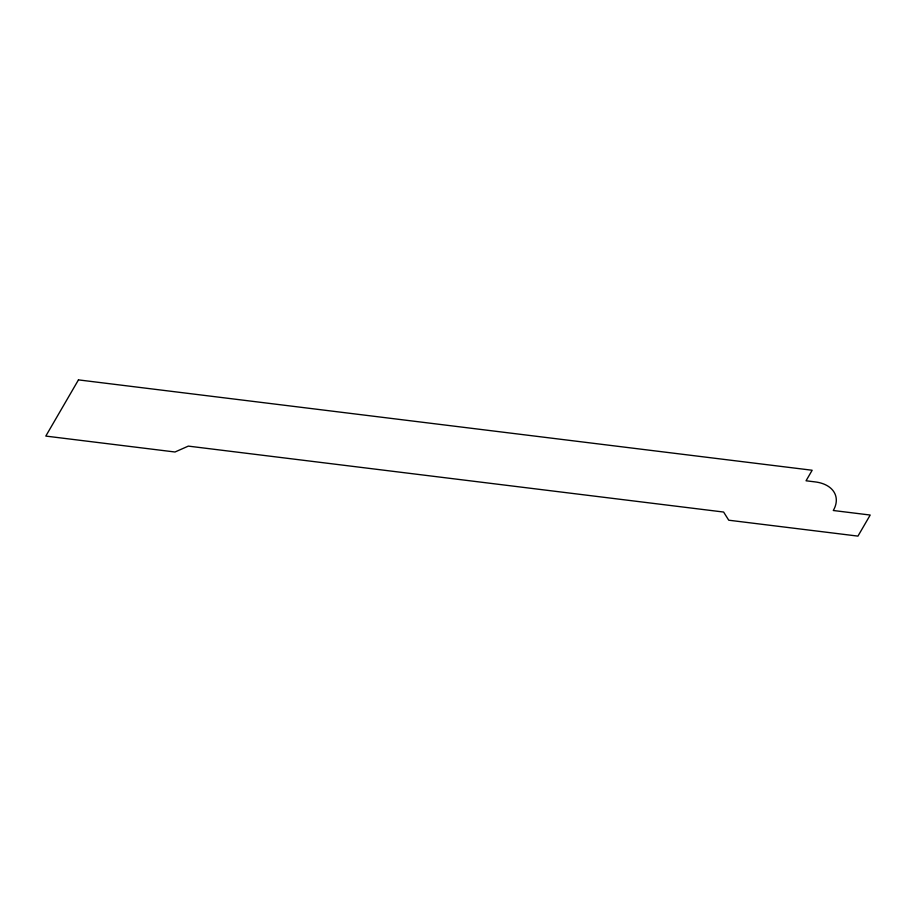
<?xml version="1.0" encoding="UTF-8"?>
<svg xmlns="http://www.w3.org/2000/svg" width="916" height="916" viewBox="0 0 916 916"><rect width="100%" height="100%" fill="white"/><g stroke="black" fill="none" stroke-linecap="round" stroke-linejoin="round"><path stroke-width="1.37" d="M78.455 379.888L45.8 436.085L175.002 452L188.318 446.115L723.606 512.044L728.747 520.208L857.948 536.112L870.2 515.044L833.285 510.498A36.308 23.438 -17.7 0 0 815.274 481.919L806.046 480.785L812.16 470.252L78.455 379.888"/></g></svg>
